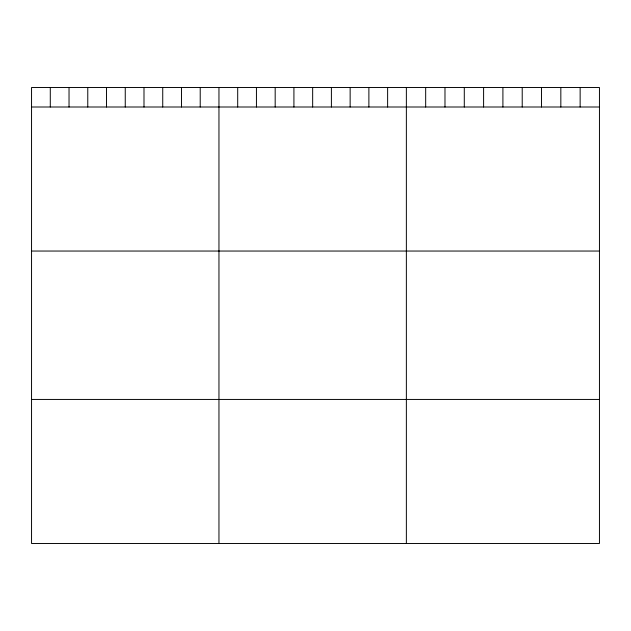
<?xml version="1.0" encoding="UTF-8"?>
<svg xmlns="http://www.w3.org/2000/svg" width="631" height="631" viewBox="0 0 631 631"><rect width="100%" height="100%" fill="white"/><g stroke="black" fill="none" stroke-linecap="round" stroke-linejoin="round"><path stroke-width="0.95" d="M599.45 107.002L599.45 543.48L31.55 543.48L31.55 87.52L599.45 87.52L599.45 107.002L31.55 107.002M31.55 251.043L599.45 251.043M31.55 399.439L599.45 399.439M580.141 87.52L580.141 107.002M560.833 87.52L560.833 107.002M541.524 87.52L541.524 107.002M522.216 87.52L522.216 107.002M502.907 87.52L502.907 107.002M483.598 87.52L483.598 107.002M464.29 87.52L464.29 107.002M444.981 87.52L444.981 107.002M425.673 87.52L425.673 107.002M406.364 87.52L406.364 543.48M387.623 87.52L387.623 107.002M368.883 87.52L368.883 107.002M350.142 87.52L350.142 107.002M331.401 87.52L331.401 107.002M312.66 87.52L312.66 107.002M293.92 87.52L293.92 107.002M275.179 87.52L275.179 107.002M256.438 87.52L256.438 107.002M237.698 87.52L237.698 107.002M218.957 87.52L218.957 543.48M200.216 87.52L200.216 107.002M181.476 87.52L181.476 107.002M162.735 87.52L162.735 107.002M143.994 87.52L143.994 107.002M125.254 87.52L125.254 107.002M106.513 87.52L106.513 107.002M87.772 87.52L87.772 107.002M69.031 87.52L69.031 107.002M50.291 87.52L50.291 107.002"/></g></svg>
